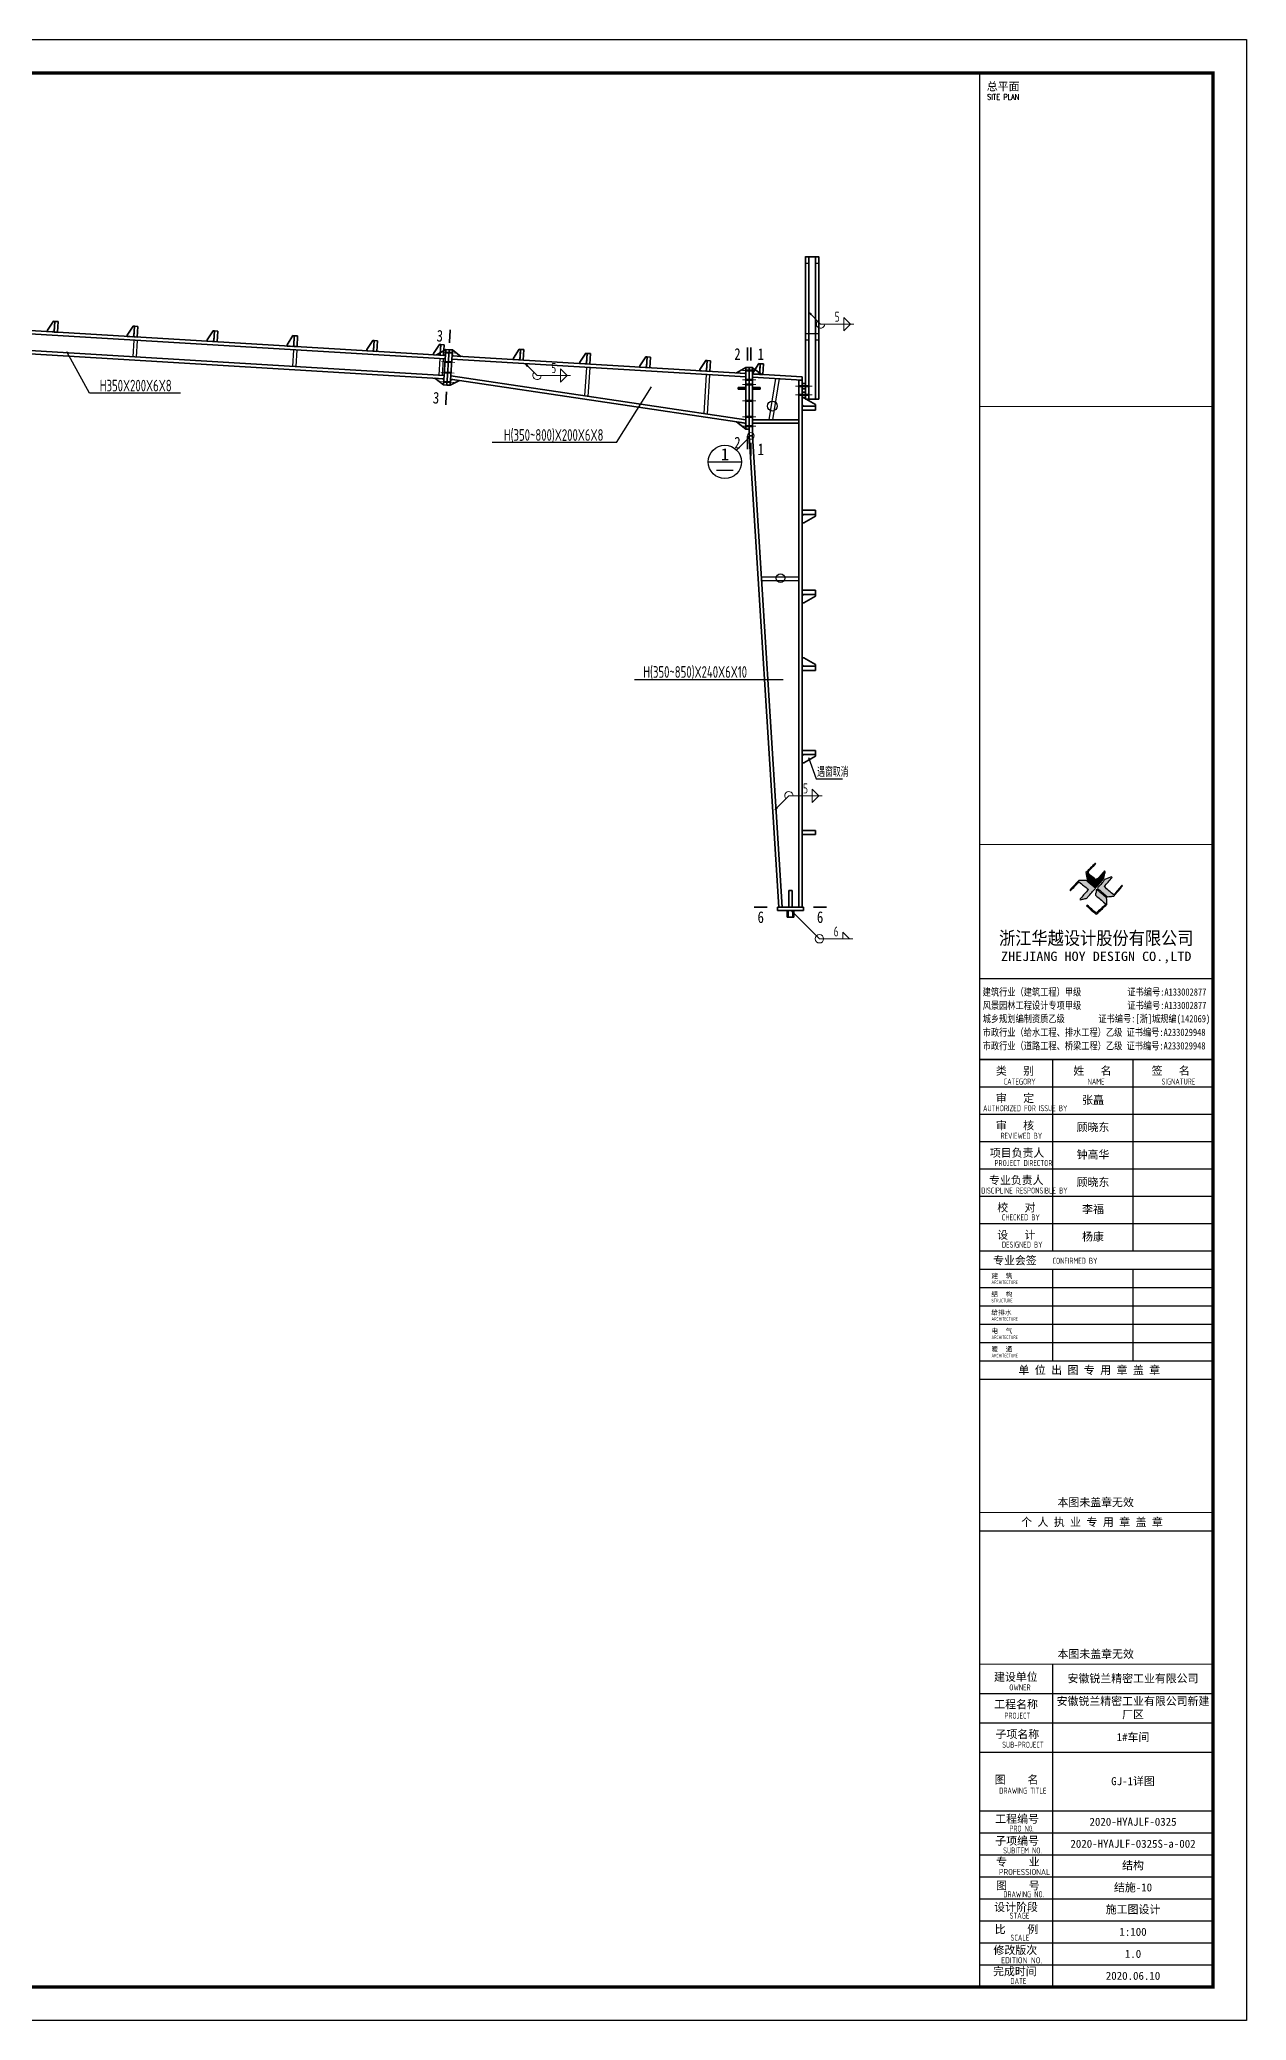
# Model space of a CAD drawing. Extents: x 293620 to 503924, y -252071 to 755100.
# Drawn here: x 445534 to 481726, y -113816 to -54416 of the extents above; entities that cross this region are included whole.
import ezdxf
from ezdxf.enums import TextEntityAlignment as Align

# ---------------------------------------------------------------- set-up
doc = ezdxf.new("R2010")
doc.units = 0
doc.header["$LTSCALE"] = 1000
doc.header["$MEASUREMENT"] = 0
for name, color, linetype, lineweight in [('10', 7, 'Continuous', 35), ('114', 2, 'Continuous', 18), ('116', 1, 'Continuous', 35), ('12', 2, 'Continuous', 35), ('14', 2, 'Continuous', 35), ('墙线__粗线', 7, 'Continuous', 18), ('焊缝标注', 9, 'Continuous', 18), ('索引符号标注', 9, 'Continuous', 18), ('钢板标注', 9, 'Continuous', 18)]:
    doc.layers.add(name, color=color, linetype=linetype, lineweight=lineweight)
for name, color, linetype in [('3T_WOOD', 21, 'Continuous'), ('BALCONY', 6, 'Continuous'), ('PUB_TITLE', 171, 'Continuous'), ('TK', 4, 'Continuous')]:
    doc.layers.add(name, color=color, linetype=linetype)
doc.styles.add('-宋体', font='', dxfattribs={"width": 0.8})
doc.styles.add('FromPkpm', font='Pkpmeng', dxfattribs={"width": 0.7, "bigfont": 'hztxt'})
doc.styles.add('HT', font='simhei.ttf', dxfattribs={"width": 0.8})
doc.styles.add('ROMANS', font='romans__.ttf', dxfattribs={"width": 0.65, "height": 231.275})
doc.styles.add('TSSD_Dimension', font='Tssdeng.shx', dxfattribs={"width": 0.7, "bigfont": 'hztxt.shx'})
doc.styles.add('TSSD_REIN', font='tssdeng.shx', dxfattribs={"width": 0.7, "bigfont": 'tssdchn.shx'})
doc.styles.add('图框', font='')
doc.styles.add('图框字体', font='', dxfattribs={"width": 0.8})
doc.styles.add('图签宋体', font='', dxfattribs={"height": 300})
doc.styles.add('图签黑体', font='simhei.ttf', dxfattribs={"height": 550})
doc.styles.get('-宋体').set_extended_font_data('SimSun')
doc.styles.get('图框').set_extended_font_data('SimSun')
doc.styles.get('图框字体').set_extended_font_data('NSimSun')
doc.styles.get('图签宋体').set_extended_font_data('NSimSun')

# ---------------------------------------------------------------- blocks, each defined once
blk = doc.blocks.new('Q321QS4A234223')
at = {"layer": '12', "lineweight": 35, "ltscale": 100}
for p, q in [((418796, 108127), (418696, 108121)), ((418696, 108121), (418715, 107802)), ((418815, 107808), (418796, 108127)), ((421191, 108271), (421092, 108265)), ((421092, 108265), (421111, 107946)), ((421211, 107952), (421191, 108271)), ((423587, 108415), (423487, 108409)), ((423487, 108409), (423506, 108089)), ((423606, 108095), (423587, 108415)), ((425983, 108558), (425883, 108553)), ((425883, 108553), (425902, 108233)), ((425902, 108233), (426002, 108239)), ((426002, 108239), (425983, 108558)), ((409213, 107552), (409113, 107546)), ((409113, 107546), (409132, 107227)), ((409232, 107233), (409213, 107552)), ((411609, 107696), (411509, 107690)), ((411509, 107690), (411528, 107371)), ((411628, 107377), (411609, 107696)), ((414004, 107840), (413904, 107834)), ((413904, 107834), (413924, 107514)), ((413924, 107514), (414023, 107520)), ((414023, 107520), (414004, 107840)), ((416400, 107984), (416300, 107978)), ((416300, 107978), (416319, 107658)), ((416319, 107658), (416419, 107664)), ((416419, 107664), (416400, 107984)), ((418715, 107802), (418815, 107808)), ((421111, 107946), (421211, 107952)), ((423506, 108089), (423606, 108095)), ((399630, 106977), (399530, 106971)), ((399530, 106971), (399549, 106652)), ((399649, 106658), (399630, 106977)), ((402026, 107121), (401926, 107115)), ((401926, 107115), (401945, 106796)), ((402045, 106802), (402026, 107121)), ((404422, 107265), (404322, 107259)), ((404322, 107259), (404341, 106939)), ((404341, 106939), (404441, 106945)), ((404441, 106945), (404422, 107265)), ((406817, 107409), (406717, 107403)), ((406717, 107403), (406737, 107083)), ((406737, 107083), (406836, 107089)), ((406836, 107089), (406817, 107409)), ((409132, 107227), (409232, 107233)), ((411528, 107371), (411628, 107377)), ((389049, 106342), (388949, 106336)), ((388949, 106336), (388969, 106017)), ((389068, 106023), (389049, 106342)), ((390846, 106450), (390746, 106444)), ((390746, 106444), (390765, 106125)), ((390865, 106131), (390846, 106450)), ((392842, 106570), (392743, 106564)), ((392743, 106564), (392762, 106245)), ((392862, 106251), (392842, 106570)), ((395238, 106714), (395138, 106708)), ((395138, 106708), (395157, 106388)), ((395157, 106388), (395257, 106394)), ((395257, 106394), (395238, 106714)), ((397234, 106834), (397135, 106828)), ((397135, 106828), (397154, 106508)), ((397154, 106508), (397254, 106514)), ((397254, 106514), (397234, 106834)), ((399549, 106652), (399649, 106658)), ((401945, 106796), (402045, 106802)), ((385655, 106139), (385555, 106133)), ((385555, 106133), (385575, 105813)), ((385575, 105813), (385674, 105819)), ((385674, 105819), (385655, 106139)), ((387252, 106235), (387153, 106229)), ((387153, 106229), (387172, 105909)), ((387172, 105909), (387272, 105915)), ((387272, 105915), (387252, 106235)), ((388969, 106017), (389068, 106023)), ((390765, 106125), (390865, 106131)), ((392762, 106245), (392862, 106251))]:
    blk.add_line(p, q, dxfattribs=at)
for points in [[(419012, 107860), (419014, 107820), (418855, 107810), (418812, 107848), (418796, 108127), (418836, 108130)], [(421408, 108004), (421410, 107964), (421250, 107954), (421208, 107992), (421191, 108271), (421231, 108273)], [(423803, 108147), (423806, 108107), (423646, 108098), (423604, 108135), (423587, 108415), (423627, 108417)], [(426199, 108291), (426202, 108251), (426042, 108241), (426000, 108279), (425983, 108558), (426023, 108561)], [(409429, 107285), (409432, 107245), (409272, 107235), (409230, 107273), (409213, 107552), (409253, 107555)], [(411825, 107429), (411827, 107389), (411668, 107379), (411625, 107417), (411609, 107696), (411649, 107698)], [(414221, 107572), (414223, 107532), (414063, 107523), (414021, 107560), (414004, 107840), (414044, 107842)], [(416616, 107716), (416619, 107676), (416459, 107667), (416417, 107704), (416400, 107984), (416440, 107986)], [(399847, 106710), (399849, 106670), (399689, 106660), (399647, 106698), (399630, 106977), (399670, 106980)], [(402242, 106854), (402245, 106814), (402085, 106804), (402043, 106842), (402026, 107121), (402066, 107123)], [(404638, 106997), (404640, 106957), (404481, 106948), (404438, 106985), (404422, 107265), (404461, 107267)], [(407034, 107141), (407036, 107101), (406876, 107092), (406834, 107129), (406817, 107409), (406857, 107411)], [(389266, 106075), (389268, 106035), (389108, 106025), (389066, 106063), (389049, 106342), (389089, 106345)], [(391062, 106183), (391065, 106143), (390905, 106133), (390863, 106171), (390846, 106450), (390886, 106453)], [(393059, 106303), (393061, 106263), (392901, 106253), (392859, 106291), (392842, 106570), (392882, 106572)], [(395454, 106446), (395457, 106406), (395297, 106397), (395255, 106434), (395238, 106714), (395278, 106716)], [(397451, 106566), (397453, 106526), (397294, 106517), (397251, 106554), (397234, 106834), (397274, 106836)], [(385872, 105871), (385874, 105831), (385714, 105822), (385672, 105859), (385655, 106139), (385695, 106141)], [(387469, 105967), (387471, 105927), (387311, 105918), (387269, 105955), (387252, 106235), (387292, 106237)]]:
    blk.add_lwpolyline(points, close=True, dxfattribs=at)
at = {"layer": '3T_WOOD'}
for points in [[(418721, 107702), (418765, 106963)], [(418821, 107708), (418866, 106960)], [(423512, 107990), (423581, 106840)], [(423612, 107996), (423681, 106846)], [(409138, 107126), (409168, 106628)], [(409238, 107132), (409268, 106634)], [(413930, 107414), (413960, 106915)], [(414029, 107420), (414059, 106921)], [(399556, 106551), (399585, 106053)], [(399655, 106557), (399685, 106059)], [(404347, 106838), (404377, 106340)], [(404447, 106844), (404477, 106346)], [(387178, 105808), (387249, 104627)], [(387278, 105814), (387348, 104641)], [(390771, 106023), (390823, 105160)], [(390871, 106029), (390923, 105175)], [(395163, 106287), (395193, 105789)], [(395263, 106293), (395293, 105795)]]:
    blk.add_lwpolyline(points, dxfattribs=at)
blk = doc.blocks.new('A$C053D6479')
at = {"layer": 'PUB_TITLE'}
h = blk.add_hatch(color=256, dxfattribs=at)
h.dxf.hatch_style = 1
edge = h.paths.add_edge_path()
edge.add_spline(control_points=[(1026, 827), (1105, 920), (1188, 1008), (1266, 1102)], knot_values=[13, 13, 13, 13, 14, 14, 14, 14], degree=3, periodic=0)
edge.add_spline(control_points=[(1266, 1102), (1258, 1111), (1249, 1119), (1239, 1116)], knot_values=[12, 12, 12, 12, 13, 13, 13, 13], degree=3, periodic=0)
edge.add_spline(control_points=[(1239, 1116), (1210, 1107), (1179, 1092), (1144, 1077)], knot_values=[11, 11, 11, 11, 12, 12, 12, 12], degree=3, periodic=0)
edge.add_spline(control_points=[(1144, 1077), (1109, 1063), (1069, 1053), (1047, 1038)], knot_values=[10, 10, 10, 10, 11, 11, 11, 11], degree=3, periodic=0)
edge.add_spline(control_points=[(1047, 1038), (1028, 1026), (1007, 992), (991, 972)], knot_values=[9, 9, 9, 9, 10, 10, 10, 10], degree=3, periodic=0)
edge.add_spline(control_points=[(991, 972), (942, 913), (899, 868), (849, 810)], knot_values=[8, 8, 8, 8, 9, 9, 9, 9], degree=3, periodic=0)
edge.add_spline(control_points=[(849, 810), (842, 801), (822, 776), (822, 775)], knot_values=[7, 7, 7, 7, 8, 8, 8, 8], degree=3, periodic=0)
edge.add_spline(control_points=[(822, 775), (823, 771), (848, 752), (859, 744)], knot_values=[6, 6, 6, 6, 7, 7, 7, 7], degree=3, periodic=0)
edge.add_spline(control_points=[(859, 744), (949, 670), (1035, 592), (1122, 521)], knot_values=[5, 5, 5, 5, 6, 6, 6, 6], degree=3, periodic=0)
edge.add_spline(control_points=[(1122, 521), (1153, 527), (1185, 530), (1217, 533)], knot_values=[4, 4, 4, 4, 5, 5, 5, 5], degree=3, periodic=0)
edge.add_spline(control_points=[(1217, 533), (1246, 535), (1293, 532), (1316, 542)], knot_values=[3, 3, 3, 3, 4, 4, 4, 4], degree=3, periodic=0)
edge.add_spline(control_points=[(1316, 542), (1327, 547), (1338, 565), (1349, 579)], knot_values=[2, 2, 2, 2, 3, 3, 3, 3], degree=3, periodic=0)
edge.add_spline(control_points=[(1349, 579), (1423, 670), (1507, 759), (1572, 848)], knot_values=[1, 1, 1, 1, 2, 2, 2, 2], degree=3, periodic=0)
edge.add_spline(control_points=[(1572, 848), (1564, 852), (1561, 861), (1551, 862)], knot_values=[0, 0, 0, 0, 1, 1, 1, 1], degree=3, periodic=0)
edge.add_spline(control_points=[(1551, 862), (1469, 769), (1393, 671), (1310, 579)], knot_values=[15, 15, 15, 15, 16, 16, 16, 16], degree=3, periodic=0)
edge.add_spline(control_points=[(1310, 579), (1216, 662), (1118, 742), (1026, 827)], knot_values=[14, 14, 14, 14, 15, 15, 15, 15], degree=3, periodic=0)
at = {"layer": 'TK'}
h = blk.add_hatch(color=256, dxfattribs=at)
h.dxf.hatch_style = 2
edge = h.paths.add_edge_path()
edge.add_spline(control_points=[(728, 856), (728, 856), (728, 856), (719, 864), (651, 922), (580, 978), (514, 1036), (509, 1106), (488, 1176), (479, 1247), (570, 1343), (663, 1436), (758, 1526), (764, 1523), (768, 1518), (774, 1515), (693, 1422), (599, 1343), (520, 1249), (607, 1171), (698, 1096), (789, 1021), (874, 1109), (950, 1206), (1031, 1298), (1066, 1286), (1054, 1262), (1045, 1224), (1036, 1188), (1031, 1158), (1024, 1121), (1020, 1104), (1017, 1085), (1012, 1071), (1004, 1052), (976, 1026), (956, 1003), (906, 946), (866, 899), (814, 839), (806, 829), (789, 806), (787, 806), (777, 804), (728, 856)], knot_values=[0, 0, 0, 0, 0.005, 0.01, 1, 1, 1, 2, 2, 2, 3, 3, 3, 4, 4, 4, 5, 5, 5, 6, 6, 6, 7, 7, 7, 8, 8, 8, 9, 9, 9, 10, 10, 10, 11, 11, 11, 12, 12, 12, 13, 13, 13, 14, 14, 14, 14], degree=3, periodic=0)
h = blk.add_hatch(color=256, dxfattribs=at)
h.dxf.hatch_style = 2
edge = h.paths.add_edge_path()
edge.add_spline(control_points=[(366, 894), (366, 894), (366, 894), (270, 970), (183, 883), (101, 791), (16, 703), (-18, 714), (9, 735), (28, 755), (103, 838), (192, 930), (266, 1005), (319, 1009), (387, 1005), (442, 1007), (456, 1008), (472, 1011), (485, 1007), (507, 1000), (534, 967), (555, 949), (624, 891), (699, 833), (760, 773), (689, 691), (614, 604), (539, 517), (529, 505), (516, 487), (506, 482), (492, 475), (469, 472), (452, 467), (416, 456), (383, 448), (342, 438), (323, 433), (297, 422), (293, 440), (291, 452), (313, 470), (322, 480), (400, 566), (477, 652), (553, 736), (460, 815), (366, 894)], knot_values=[0, 0, 0, 0, 0.005, 0.01, 1, 1, 1, 2, 2, 2, 3, 3, 3, 4, 4, 4, 5, 5, 5, 6, 6, 6, 7, 7, 7, 8, 8, 8, 9, 9, 9, 10, 10, 10, 11, 11, 11, 12, 12, 12, 13, 13, 13, 14, 14, 14, 15, 15, 15, 15], degree=3, periodic=0)
h = blk.add_hatch(color=256, dxfattribs=at)
h.dxf.hatch_style = 2
edge = h.paths.add_edge_path()
edge.add_spline(control_points=[(511, 261), (511, 261), (511, 261), (516, 267), (609, 192), (696, 111), (785, 33), (883, 118), (977, 208), (1070, 298), (992, 373), (892, 456), (803, 534), (791, 544), (768, 561), (766, 569), (761, 588), (776, 634), (780, 655), (785, 690), (788, 721), (795, 746), (897, 661), (998, 576), (1097, 490), (1100, 425), (1106, 361), (1107, 294), (1018, 207), (925, 121), (830, 33), (818, 21), (800, 0), (787, 0), (768, -1), (725, 49), (712, 60), (662, 103), (616, 143), (568, 186), (545, 207), (518, 224), (499, 250), (501, 259), (511, 261)], knot_values=[0, 0, 0, 0, 0.005, 0.01, 1, 1, 1, 2, 2, 2, 3, 3, 3, 4, 4, 4, 5, 5, 5, 6, 6, 6, 7, 7, 7, 8, 8, 8, 9, 9, 9, 10, 10, 10, 11, 11, 11, 12, 12, 12, 13, 13, 13, 14, 14, 14, 14], degree=3, periodic=0)
for points, knots in [([(1031, 1298), (1066, 1286), (1054, 1262), (1045, 1224), (1036, 1188), (1031, 1158), (1024, 1121), (1020, 1104), (1017, 1085), (1012, 1071), (1004, 1052), (976, 1026), (956, 1003), (906, 946), (866, 899), (814, 839), (806, 829), (789, 806), (787, 806), (777, 804), (728, 856), (719, 864), (651, 922), (580, 978), (514, 1036), (509, 1106), (488, 1176), (479, 1247), (570, 1343), (663, 1436), (758, 1526), (764, 1523), (768, 1518), (774, 1515), (693, 1422), (599, 1343), (520, 1249), (607, 1171), (698, 1096), (789, 1021), (874, 1109), (950, 1206), (1031, 1298)], [0, 0, 0, 0, 1, 1, 1, 2, 2, 2, 3, 3, 3, 4, 4, 4, 5, 5, 5, 6, 6, 6, 7, 7, 7, 8, 8, 8, 9, 9, 9, 10, 10, 10, 11, 11, 11, 12, 12, 12, 13, 13, 13, 14, 14, 14, 14]), ([(555, 949), (624, 891), (699, 833), (760, 773), (689, 691), (614, 604), (539, 517), (529, 505), (516, 487), (506, 482), (492, 475), (469, 472), (452, 467), (416, 456), (383, 448), (342, 438), (323, 433), (297, 422), (293, 440), (291, 452), (313, 470), (322, 480), (400, 566), (477, 652), (553, 736), (460, 815), (366, 894), (270, 970), (183, 883), (101, 791), (16, 703), (-18, 714), (9, 735), (28, 755), (103, 838), (192, 930), (266, 1005), (319, 1009), (387, 1005), (442, 1007), (456, 1008), (472, 1011), (485, 1007), (507, 1000), (534, 967), (555, 949)], [0, 0, 0, 0, 1, 1, 1, 2, 2, 2, 3, 3, 3, 4, 4, 4, 5, 5, 5, 6, 6, 6, 7, 7, 7, 8, 8, 8, 9, 9, 9, 10, 10, 10, 11, 11, 11, 12, 12, 12, 13, 13, 13, 14, 14, 14, 15, 15, 15, 15]), ([(1097, 490), (1100, 425), (1106, 361), (1107, 294), (1018, 207), (925, 121), (830, 33), (818, 21), (800, 0), (787, 0), (768, -1), (725, 49), (712, 60), (662, 103), (616, 143), (568, 186), (545, 207), (518, 224), (499, 250), (501, 259), (511, 261), (516, 267), (609, 192), (696, 111), (785, 33), (883, 118), (977, 208), (1070, 298), (992, 373), (892, 456), (803, 534), (791, 544), (768, 561), (766, 569), (761, 588), (776, 634), (780, 655), (785, 690), (788, 721), (795, 746), (897, 661), (998, 576), (1097, 490)], [0, 0, 0, 0, 1, 1, 1, 2, 2, 2, 3, 3, 3, 4, 4, 4, 5, 5, 5, 6, 6, 6, 7, 7, 7, 8, 8, 8, 9, 9, 9, 10, 10, 10, 11, 11, 11, 12, 12, 12, 13, 13, 13, 14, 14, 14, 14]), ([(1551, 862), (1561, 861), (1564, 852), (1572, 848), (1507, 759), (1423, 670), (1349, 579), (1338, 565), (1327, 547), (1316, 542), (1293, 532), (1246, 535), (1217, 533), (1185, 530), (1153, 527), (1122, 521), (1035, 592), (949, 670), (859, 744), (848, 752), (823, 771), (822, 775), (822, 776), (842, 801), (849, 810), (899, 868), (942, 913), (991, 972), (1007, 992), (1028, 1026), (1047, 1038), (1069, 1053), (1109, 1063), (1144, 1077), (1179, 1092), (1210, 1107), (1239, 1116), (1249, 1119), (1258, 1111), (1266, 1102), (1188, 1008), (1105, 920), (1026, 827), (1118, 742), (1216, 662), (1310, 579), (1393, 671), (1469, 769), (1551, 862)], [0, 0, 0, 0, 1, 1, 1, 2, 2, 2, 3, 3, 3, 4, 4, 4, 5, 5, 5, 6, 6, 6, 7, 7, 7, 8, 8, 8, 9, 9, 9, 10, 10, 10, 11, 11, 11, 12, 12, 12, 13, 13, 13, 14, 14, 14, 15, 15, 15, 16, 16, 16, 16])]:
    blk.add_open_spline(points, degree=3, knots=knots, dxfattribs=at)
blk = doc.blocks.new('GeYuanFrame_61308457', base_point=(20.09, 4.53))
at = {"layer": 'PUB_TITLE'}
for points in [[(1013.09, 235.33), (1013.09, 292.73)], [(1037.09, 235.33), (1037.09, 292.73)], [(1013.09, 202.33), (1013.09, 229.83)], [(1037.09, 202.33), (1037.09, 229.83)], [(1013.09, 14.53), (1013.09, 111.33)]]:
    blk.add_lwpolyline(points, dxfattribs=at)
at = {"layer": 'TK'}
for p, q in [((991.09, 316.93), (1061.09, 316.93)), ((991.09, 284.53), (1061.09, 284.53)), ((991.09, 276.33), (1061.09, 276.33)), ((991.09, 268.13), (1061.09, 268.13)), ((991.09, 259.93), (1061.09, 259.93)), ((991.09, 251.73), (1061.09, 251.73)), ((991.09, 243.53), (1061.09, 243.53)), ((991.09, 235.33), (1061.09, 235.33)), ((991.09, 235.33), (1061.09, 235.33)), ((991.09, 102.53), (1061.09, 102.53)), ((991.09, 93.73), (1061.09, 93.73)), ((991.09, 84.93), (1013.09, 84.93)), ((991.09, 84.93), (1061.09, 84.93)), ((991.09, 67.37), (1061.09, 67.37)), ((991.09, 67.33), (1061.09, 67.33)), ((991.09, 60.77), (1061.09, 60.77)), ((991.09, 54.17), (1061.09, 54.17)), ((991.09, 47.57), (1061.09, 47.57)), ((991.09, 40.97), (1061.09, 40.97)), ((991.09, 34.37), (1061.09, 34.37)), ((991.09, 27.77), (1061.09, 27.77)), ((991.09, 21.17), (1061.09, 21.17)), ((991.09, 14.53), (1061.09, 14.53))]:
    blk.add_line(p, q, dxfattribs=at)
blk.add_lwpolyline([(20.09, 4.53), (20.09, 598.53), (1071.09, 598.53), (1071.09, 4.53)], close=True, dxfattribs=at)
at = {"layer": 'TK', "const_width": 1}
blk.add_lwpolyline([(45.09, 588.53), (1061.09, 588.53), (1061.09, 14.53), (45.09, 14.53)], close=True, dxfattribs=at)
at = {"layer": 'TK'}
for points, const_width in [([(991.09, 588.53), (991.09, 14.53)], 0.4), ([(991.09, 488.5), (1061.09, 488.5)], 0.35), ([(991.09, 357.14), (1061.09, 357.14)], 0.35), ([(991.09, 292.73), (1061.09, 292.73)], 0.35), ([(991.09, 292.73), (1061.09, 292.73)], 0.35), ([(991.09, 235.33), (1061.09, 235.33)], 0.35), ([(991.09, 202.33), (1061.09, 202.33)], 0.35), ([(991.09, 156.83), (1061.09, 156.83)], 0.35), ([(991.09, 111.33), (1061.09, 111.33)], 0.35), ([(991.09, 67.37), (1061.09, 67.37)], 0.35)]:
    blk.add_lwpolyline(points, dxfattribs=dict(at, const_width=const_width))
for points in [[(991.09, 292.73), (1061.09, 292.73)], [(991.09, 235.33), (1061.09, 235.33)], [(991.09, 229.83), (1061.09, 229.83)], [(991.09, 224.33), (1061.09, 224.33)], [(991.09, 218.83), (1061.09, 218.83)], [(991.09, 213.33), (1061.09, 213.33)], [(991.09, 207.83), (1061.09, 207.83)], [(991.09, 202.33), (1061.09, 202.33)], [(991.09, 196.83), (1061.09, 196.83)], [(991.09, 151.33), (1061.09, 151.33)]]:
    blk.add_lwpolyline(points, dxfattribs=at)
at = {"layer": 'PUB_TITLE', "xscale": 0.01000000000021828, "yscale": 0.01000000000021828, "zscale": 0.01}
blk.add_blockref('A$C053D6479', (1018.19, 336.27), dxfattribs=at)
at = {"layer": 'TK', "style": '图签宋体'}
for s, height, p in [('总平面', 2.4, (993.23, 583.28)), ('类   别', 2.4, (995.97, 288.09)), ('姓   名', 2.4, (1019.2, 288.09)), ('签   名', 2.4, (1042.68, 288.09)), ('审   定', 2.4, (995.97, 279.89)), ('审   核', 2.4, (995.97, 271.69)), ('项目负责人', 2.4, (994.13, 263.49)), ('专业负责人', 2.4, (993.89, 255.29)), ('校   对', 2.4, (996.38, 247.09)), ('设   计', 2.4, (996.36, 238.89)), ('专业会签', 2.4, (995.12, 231.24)), ('建  筑', 1.44, (994.61, 227.11)), ('结  构', 1.44, (994.61, 221.61)), ('给排水', 1.44, (994.61, 216.11)), ('电  气', 1.44, (994.61, 210.61)), ('暖  通', 1.44, (994.61, 205.11)), ('单 位 出 图 专 用 章 盖 章', 2.4, (1002.72, 198.35)), ('本图未盖章无效', 2.4, (1014.43, 158.7)), ('个 人 执 业 专 用 章 盖 章', 2.4, (1003.52, 152.77)), ('本图未盖章无效', 2.4, (1014.43, 113.2)), ('建设单位', 2.4, (995.39, 106.33)), ('工程名称', 2.4, (995.47, 98.12)), ('子项名称', 2.4, (995.85, 89.14)), ('图    名', 2.4, (995.63, 75.5)), ('工程编号', 2.4, (995.77, 63.77)), ('子项编号', 2.4, (995.77, 57.19)), ('专    业', 2.4, (996.01, 50.88)), ('图    号', 2.4, (996.02, 43.77)), ('设计阶段', 2.4, (995.45, 37.32)), ('比    例', 2.4, (995.59, 30.63)), ('修改版次', 2.4, (995.24, 24.41)), ('完成时间', 2.4, (995.11, 18.02))]:
    blk.add_text(s, height=height, dxfattribs=at).set_placement(p)
at = {"layer": 'TK'}
for s, height, style, width, p in [('SITE PLAN', 1.697, 'ROMANS', 0.76, (993.35, 580.49)), ('建筑行业（建筑工程）甲级           证书编号:A133002877', 2.2, '-宋体', 0.8, (992, 311.83)), ('风景园林工程设计专项甲级           证书编号:A133002877', 2.2, '-宋体', 0.8, (992, 307.81)), ('城乡规划编制资质乙级        证书编号:[浙]城规编(142069)', 2.2, '-宋体', 0.8, (992, 303.82)), ('市政行业（给水工程、排水工程）乙级 证书编号:A233029948', 2.2, '-宋体', 0.8, (992, 299.74)), ('市政行业（道路工程、桥梁工程）乙级 证书编号:A233029948', 2.2, '-宋体', 0.8, (992, 295.69)), ('CATEGORY', 1.8, 'TSSD_REIN', 0.7, (998.32, 285.17)), ('NAME', 1.8, 'TSSD_REIN', 0.7, (1023.51, 285.17)), ('SIGNATURE', 1.8, 'TSSD_REIN', 0.7, (1045.66, 285.17)), ('AUTHORIZED FOR ISSUE BY', 1.8, 'TSSD_REIN', 0.7, (992.12, 277.17)), ('REVIEWED BY', 1.8, 'TSSD_REIN', 0.7, (997.36, 268.91)), ('PROJECT DIRECTOR', 1.8, 'TSSD_REIN', 0.7, (995.55, 260.74)), ('DISCIPLINE RESPONSIBLE BY', 1.8, 'TSSD_REIN', 0.7, (991.57, 252.48)), ('CHECKED BY', 1.8, 'TSSD_REIN', 0.7, (997.75, 244.44)), ('DESIGNED BY', 1.8, 'TSSD_REIN', 0.7, (997.76, 236.27)), ('CONFIRMED BY', 1.8, 'TSSD_REIN', 0.7, (1012.94, 231.42)), ('ARCHITECTURE', 1.08, 'TSSD_REIN', 0.7, (994.65, 225.34)), ('STRUCTURE', 1.08, 'TSSD_REIN', 0.7, (994.65, 219.84)), ('ARCHITECTURE', 1.08, 'TSSD_REIN', 0.7, (994.65, 214.34)), ('ARCHITECTURE', 1.08, 'TSSD_REIN', 0.7, (994.65, 208.84)), ('ARCHITECTURE', 1.08, 'TSSD_REIN', 0.7, (994.65, 203.34)), ('OWNER', 1.8, 'TSSD_REIN', 0.7, (999.98, 103.48)), ('PROJECT', 1.8, 'TSSD_REIN', 0.7, (998.52, 95.02)), ('SUB-PROJECT', 1.8, 'TSSD_REIN', 0.7, (997.86, 86.3)), ('DRAWING TITLE', 1.8, 'TSSD_REIN', 0.7, (996.97, 72.53)), ('PRO N0.', 1.8, 'TSSD_REIN', 0.7, (1000.01, 61.15)), ('SUBITEM NO.', 1.8, 'TSSD_REIN', 0.7, (998.15, 54.58)), ('PROFESSIONAL', 1.8, 'TSSD_REIN', 0.8, (996.88, 48.15)), ('DRAWING NO.', 1.8, 'TSSD_REIN', 0.7, (998.19, 41.45)), ('STAGE', 1.8, 'TSSD_REIN', 0.7, (1000.09, 35.03)), ('SCALE', 1.8, 'TSSD_REIN', 0.7, (1000.38, 28.42)), ('EDITION NO.', 1.8, 'TSSD_REIN', 0.8, (997.53, 21.64)), ('DATE', 1.8, 'TSSD_REIN', 0.7, (1000.33, 15.45))]:
    blk.add_text(s, height=height, dxfattribs=dict(at, style=style, width=width)).set_placement(p)
for s, height, style, width, p in [('浙江华越设计股份有限公司', 3.96, 'HT', 0.9, (1026.07, 329.16)), ('ZHEJIANG HOY DESIGN CO.,LTD', 2.8, '图签黑体', 1.11, (1026.06, 323.29))]:
    blk.add_text(s, height=height, dxfattribs=dict(at, style=style, width=width)).set_placement(p, align=Align.MIDDLE)
at = {"layer": 'TK', "char_height": 2.4, "attachment_point": 5, "style": '图签宋体'}
for s, insert, width in [('张矗', (1025.09, 280.4), 24), ('顾晓东', (1025.09, 272.23), 24), ('钟高华', (1025.09, 264.03), 24), ('顾晓东', (1025.09, 255.76), 24), ('李福', (1025.09, 247.63), 24), ('杨康', (1025.09, 239.43), 24), ('安徽锐兰精密工业有限公司', (1037.09, 106.93), 48), ('安徽锐兰精密工业有限公司新建厂区', (1037.09, 98.13), 48), ('1#车间', (1037.09, 89.33), 48), ('GJ-1详图', (1037.09, 76.13), 48), ('2020-HYAJLF-0325', (1037.09, 64.07), 48), ('2020-HYAJLF-0325S-a-002', (1037.09, 57.47), 48), ('结构', (1037.09, 50.87), 48), ('结施-10', (1037.09, 44.27), 48), ('施工图设计', (1037.09, 37.67), 48), ('1:100', (1037.09, 31.07), 48), ('1.0', (1037.09, 24.47), 48), ('2020.06.10', (1037.09, 17.88), 48)]:
    blk.add_mtext(s, dxfattribs=dict(at, insert=insert, width=width))
blk = doc.blocks.new('w453w53')
at = {"layer": '12', "color": 4}
for p, q in [((473598, 1381074, -5700), (474078, 1381074, -5700)), ((473598, 1380924, -5700), (473598, 1381074, -5700)), ((473598, 1381074, -5700), (474078, 1381074, -5700)), ((474078, 1381074, -5700), (474078, 1380925, -5700)), ((473598, 1380924, -5700), (473598, 1380864, -5700)), ((473598, 1380864, -5700), (474019, 1380624, -5700)), ((474078, 1380865, -5700), (474018, 1380924, -5700)), ((474019, 1380624, -5700), (474078, 1380625, -5700)), ((474078, 1380625, -5700), (474078, 1380865, -5700))]:
    blk.add_line(p, q, dxfattribs=at)
at = {"layer": '12', "color": 4, "elevation": -5700}
blk.add_lwpolyline([(474078, 1380925), (473598, 1380925)], dxfattribs=at)

msp = doc.modelspace()

# ---------------------------------------------------------------- hatches: boundary and pattern name
at = {"layer": '焊缝标注'}
for points in [[(468601.2, -62592.2), (468661, -62673.7), (468682.3, -62652.5)], [(460099.6, -64132.7), (460159.5, -64214.2), (460180.8, -64193)], [(467579.1, -77515.8), (467660.5, -77455.8), (467639.3, -77434.6)], [(468076.2, -80530.6), (468136, -80612.1), (468157.3, -80590.9)]]:
    msp.add_hatch(color=256, dxfattribs=at).paths.add_polyline_path(points)

# ---------------------------------------------------------------- linework, layer by layer
at = {"color": 3, "lineweight": 35, "ltscale": 100}
for p, q in [((468501.2, -65193.8), (468501.2, -60930.6)), ((468501.2, -60930.6), (468601.2, -60930.6)), ((468501.2, -60930.6), (468901.2, -60930.6)), ((468601.2, -65193.8), (468601.2, -60930.6)), ((468801.2, -65193.8), (468801.2, -60930.6)), ((468801.2, -60930.6), (468901.2, -60930.6)), ((468901.2, -65193.8), (468901.2, -60930.6)), ((437094.8, -62752.4), (457695.5, -63988.4)), ((437100.8, -62652.6), (457701.5, -63888.6)), ((437058.9, -63351.3), (457659.6, -64587.4)), ((437064.9, -63251.5), (457665.6, -64487.5)), ((457895.2, -64000.4), (466713, -64529.5)), ((457901.2, -63900.6), (466713, -64429.3)), ((457859.2, -64599.3), (466713, -65921.3)), ((457865.3, -64499.1), (466713, -65820.1)), ((468301, -80430.6), (468301, -64624.8)), ((468401.2, -64630.8), (468301, -64624.8)), ((468401.2, -80430.6), (468401.2, -64630.8)), ((468501.2, -65193.8), (468901.2, -65193.8)), ((467701.2, -80430.6), (466813, -66301.3)), ((466913, -66301.3), (466813, -66301.3)), ((467801.2, -80430.6), (466913, -66301.3))]:
    msp.add_line(p, q, dxfattribs=at)
at = {"const_width": 37.7}
for points in [[(468801.2, -61124.4), (468901.2, -61124.4), (468901.2, -60930.6), (468501.2, -60930.6), (468501.2, -61124.4), (468598.5, -61124.4)], [(468801.2, -63424.4), (468901.2, -63424.4), (468901.2, -63230.6), (468501.2, -63230.6), (468501.2, -63424.4), (468598.5, -63424.4)]]:
    msp.add_lwpolyline(points, dxfattribs=at)
at = {"color": 6}
msp.add_lwpolyline([(468590.3, -75944.8), (468821.4, -76583), (469609.2, -76583)], dxfattribs=at)
at = {"layer": '10', "lineweight": 35, "ltscale": 100, "const_width": 50}
for points in [[(457848.1, -63116), (457824.1, -63515.3)], [(466763, -63644.9), (466763, -64044.9)], [(466863, -63644.9), (466863, -64044.9)], [(457712.6, -65374), (457736.5, -64974.7)], [(466763, -66701.3), (466763, -66301.3)], [(466863, -66901.3), (466863, -66501.3)], [(466961.2, -80430.6), (467361.2, -80430.6)], [(469141.2, -80430.6), (468741.2, -80430.6)]]:
    msp.add_lwpolyline(points, dxfattribs=at)
at = {"layer": '114', "lineweight": 18, "ltscale": 100}
for p, q in [((457590.3, -64072.3), (457989.6, -64096.3)), ((457607.1, -63792.8), (458006.4, -63816.8)), ((457554.4, -64671.2), (457953.7, -64695.2)), ((457571.2, -64391.7), (457970.4, -64415.7)), ((466613, -64339.3), (467013, -64339.3)), ((466613, -64619.5), (467013, -64619.5)), ((466613, -64759.5), (467013, -64759.5)), ((466613, -65245.5), (467013, -65245.5)), ((468201.2, -64810.8), (468701.2, -64810.8)), ((468201.2, -65070.8), (468701.2, -65070.8)), ((466613, -65730.1), (467013, -65730.1)), ((466613, -66011.3), (467013, -66011.3))]:
    msp.add_line(p, q, dxfattribs=at)
at = {"layer": '114', "color": 1, "lineweight": 70, "ltscale": 100}
for p, q in [((457690.1, -64078.3), (457889.8, -64090.3)), ((457706.9, -63798.8), (457906.6, -63810.8)), ((457654.2, -64677.2), (457853.8, -64689.2)), ((457671, -64397.7), (457870.6, -64409.7)), ((466713, -64339.3), (466913, -64339.3)), ((466713, -64619.5), (466913, -64619.5)), ((466713, -64759.5), (466913, -64759.5)), ((466713, -65245.5), (466913, -65245.5)), ((468301.2, -64810.8), (468601.2, -64810.8)), ((468301.2, -65070.8), (468601.2, -65070.8)), ((466713, -65730.1), (466913, -65730.1)), ((466713, -66011.3), (466913, -66011.3))]:
    msp.add_line(p, q, dxfattribs=at)
at = {"layer": '116', "lineweight": 35, "ltscale": 100}
for p, q in [((467951.2, -80530.6), (467951.2, -80730.6)), ((467951.2, -80730.6), (468151.2, -80730.6)), ((467981.2, -80530.6), (467981.2, -80730.6)), ((468121.2, -80530.6), (468121.2, -80730.6)), ((468151.2, -80530.6), (468151.2, -80730.6))]:
    msp.add_line(p, q, dxfattribs=at)
at = {"layer": '12', "color": 4}
for p, q in [((468801.1, -78130.5), (468401.2, -78130.5)), ((468801.1, -78130.5), (468401.2, -78130.5)), ((468801, -78255.5), (468801.1, -78130.5))]:
    msp.add_line(p, q, dxfattribs=at)
msp.add_lwpolyline([(468401.1, -78255.1), (468801, -78255.1)], dxfattribs=at)
at = {"layer": '14', "lineweight": 35, "ltscale": 100}
for p, q in [((457432, -63872.5), (457712.3, -63708.9)), ((457661.6, -63886.2), (457432, -63872.5)), ((457648.7, -64769), (457712.3, -63708.9)), ((457703.9, -63848.7), (457661.6, -63886.2)), ((457712.3, -63708.9), (457703.9, -63848.7)), ((457712.3, -63708.9), (457812.1, -63714.9)), ((457812.1, -63714.9), (457748.5, -64775)), ((457748.5, -64775), (457812.1, -63714.9)), ((457812.1, -63714.9), (457911.9, -63720.9)), ((457911.9, -63720.9), (457848.3, -64781)), ((457903.6, -63860.7), (457911.9, -63720.9)), ((457941.1, -63903), (457903.6, -63860.7)), ((457911.9, -63720.9), (458170.7, -63916.8)), ((458170.7, -63916.8), (457941.1, -63903)), ((457648.8, -64767), (457390.1, -64571.2)), ((457390.1, -64571.2), (457619.7, -64585)), ((457619.7, -64585), (457657.2, -64627.3)), ((457657.2, -64627.3), (457648.8, -64767)), ((458126.3, -64639.2), (457848.5, -64779)), ((457848.5, -64779), (457856.8, -64639.3)), ((457856.8, -64639.3), (457898.8, -64605.3)), ((457898.8, -64605.3), (458126.3, -64639.2)), ((466433.5, -64412.5), (466713, -64249.3)), ((466673.1, -64426.9), (466433.5, -64412.5)), ((466713, -64389.3), (466673.1, -64426.9)), ((466713, -66101.3), (466713, -64244.9)), ((466713, -64244.9), (466813, -64244.9)), ((466713, -64249.3), (466713, -64389.3)), ((466813, -66301.3), (466813, -64244.9)), ((466813, -64244.9), (466913, -64244.9)), ((466813, -64244.9), (466813, -66101.3)), ((466913, -64244.9), (466913, -66301.3)), ((466913, -64401.3), (466913, -64261.3)), ((466913, -64261.3), (467192.5, -64458.1)), ((466952.9, -64443.7), (466913, -64401.3)), ((466913, -64441.3), (468401.2, -64530.6)), ((466913, -64541.5), (466913, -64441.3)), ((468401.2, -64630.8), (466913, -64541.5)), ((467192.5, -64458.1), (466952.9, -64443.7)), ((468401.2, -64530.6), (468401.2, -64630.8)), ((468501.2, -64730.8), (468401.2, -64730.8)), ((468401.2, -64730.8), (468401.2, -64890.8)), ((468501.2, -64890.8), (468501.2, -64730.8)), ((457748.5, -64775), (457648.7, -64769)), ((457848.3, -64781), (457748.5, -64775)), ((466713, -64849.5), (466483, -64849.5)), ((466483, -64849.5), (466483, -64899.5)), ((466483, -64899.5), (466713, -64899.5)), ((466713, -64899.5), (466713, -64849.5)), ((466913, -64849.5), (467143, -64849.5)), ((466913, -64899.5), (466913, -64849.5)), ((467143, -64899.5), (466913, -64899.5)), ((467143, -64849.5), (467143, -64899.5)), ((468401.2, -64890.8), (468501.2, -64890.8)), ((468501.2, -64990.8), (468401.2, -64990.8)), ((468401.2, -64990.8), (468401.2, -65150.8)), ((468401.2, -65150.8), (468501.2, -65150.8)), ((468501.2, -65150.8), (468501.2, -64990.8)), ((466713, -66101.3), (466436.1, -65879.9)), ((466436.1, -65879.9), (466673.4, -65915.3)), ((466673.4, -65915.3), (466713, -65961.3)), ((466913, -65820.7), (468301, -65820.7)), ((466913, -65920.7), (466913, -65820.7)), ((468301, -65920.7), (466913, -65920.7)), ((468301, -65820.7), (468301, -65920.7)), ((466713, -65961.3), (466713, -66101.3)), ((466813, -66101.3), (466713, -66101.3)), ((466913, -66301.3), (466813, -66301.3)), ((468001.2, -80430.6), (468001.2, -79930.6)), ((468001.2, -79930.6), (468101.2, -79930.6)), ((468101.2, -79930.6), (468101.2, -80430.6)), ((467661.2, -80530.6), (467661.2, -80430.6)), ((467661.2, -80430.6), (468441.2, -80430.6)), ((468441.2, -80530.6), (467661.2, -80530.6)), ((468101.2, -80430.6), (468001.2, -80430.6)), ((468441.2, -80430.6), (468441.2, -80530.6))]:
    msp.add_line(p, q, dxfattribs=at)
at = {"layer": '3T_WOOD'}
for p, q in [((467179, -70530.5), (468301.2, -70530.5)), ((467185.6, -70635.4), (468301.2, -70635.4))]:
    msp.add_line(p, q, dxfattribs=at)
for points in [[(467598.8, -64582.6), (467401.8, -65820.7)], [(467714.1, -64582.6), (467517, -65820.7)]]:
    msp.add_lwpolyline(points, dxfattribs=at)
for centre, radius in [((467509.2, -65404.7), 148.4), ((467752.3, -70566.9), 129.6)]:
    msp.add_circle(centre, radius, dxfattribs=at)
at = {"layer": 'BALCONY'}
for p, q in [((449754.6, -65018.6), (447025.3, -65018.6)), ((462835.9, -66499.4, -3.6), (463886.6, -64831.3)), ((462835.9, -66499.4, -3.6), (459108.8, -66499.4, -3.6)), ((463371.5, -73605.7), (467830.8, -73605.7))]:
    msp.add_line(p, q, dxfattribs=at)
msp.add_lwpolyline([(449754.6, -65018.6), (447025.3, -65018.6), (446354.9, -63779.1)], dxfattribs=at)
at = {"layer": '墙线__粗线', "lineweight": 18, "ltscale": 100}
msp.add_circle((466863, -66301.3), 100, dxfattribs=at)
at = {"layer": '焊缝标注', "lineweight": 18, "ltscale": 100}
for p, q in [((468601.2, -62592.2), (468953.7, -62946.7)), ((468953.7, -62946.7), (469953.7, -62946.7)), ((469653.7, -62746.7), (469853.7, -62946.7)), ((469653.7, -62946.7), (469653.7, -62746.7)), ((469653.7, -63146.7), (469853.7, -62946.7)), ((469653.7, -62946.7), (469653.7, -63146.7)), ((460099.6, -64132.7), (460452.2, -64487.2)), ((460452.2, -64487.2), (461452.2, -64487.2)), ((461152.2, -64287.2), (461352.2, -64487.2)), ((461152.2, -64487.2), (461152.2, -64287.2)), ((461152.2, -64687.2), (461352.2, -64487.2)), ((461152.2, -64487.2), (461152.2, -64687.2)), ((467579.1, -77515.8), (468003.6, -77091.8)), ((468003.6, -77091.8), (469003.6, -77091.8)), ((468703.6, -76891.8), (468903.6, -77091.8)), ((468703.6, -77091.8), (468703.6, -76891.8)), ((468703.6, -77291.8), (468903.6, -77091.8)), ((468703.6, -77091.8), (468703.6, -77291.8)), ((468076.2, -80530.6), (468922.3, -81381.5)), ((469622.3, -81181.5), (469822.3, -81381.5)), ((469622.3, -81381.5), (469622.3, -81181.5)), ((468922.3, -81381.5), (469922.3, -81381.5))]:
    msp.add_line(p, q, dxfattribs=at)
at = {"layer": '焊缝标注', "linetype": 'Continuous'}
for points in [[(468601.2, -62592.2), (468661, -62673.7), (468682.3, -62652.5)], [(460099.6, -64132.7), (460159.5, -64214.2), (460180.8, -64193)], [(467579.1, -77515.8), (467660.5, -77455.8), (467639.3, -77434.6)], [(468076.2, -80530.6), (468136, -80612.1), (468157.3, -80590.9)]]:
    msp.add_lwpolyline(points, close=True, dxfattribs=at)
at = {"layer": '焊缝标注', "lineweight": 18, "ltscale": 100}
msp.add_circle((468922.3, -81381.5), 125, dxfattribs=at)
for centre, start, end in [((468953.7, -62946.7), 134.8405, 0), ((460452.2, -64487.2), 134.8405, 0), ((468003.6, -77091.8), 0, 224.977234)]:
    msp.add_arc(centre, 125, start, end, dxfattribs=at)
at = {"layer": '索引符号标注', "lineweight": 25}
for p, q in [((466792.3, -66372), (466438.7, -66725.5)), ((465585.2, -67079.1), (466585.2, -67079.1)), ((465835.2, -67329.1), (466335.2, -67329.1))]:
    msp.add_line(p, q, dxfattribs=at)
msp.add_circle((466085.2, -67079.1), 500, dxfattribs=at)

# ---------------------------------------------------------------- block references
at = {"extrusion": (0, 0, -1), "xscale": -0.833125002682209, "yscale": 0.8331249952316284, "zscale": -0.8331250001039336, "rotation": 180}
for p in [(-863367.6, 1085076.9, -4748.8), (-863367.6, 1077276.9, -4748.8)]:
    msp.add_blockref('w453w53', p, dxfattribs=at)
at = {"extrusion": (0, 0, -1), "xscale": 0.833125002682209, "yscale": 0.8331249952316284, "zscale": -0.8331250001039336}
for p in [(-863367.6, -1219137.9, -4748.8), (-863367.6, -1221537.9, -4748.8), (-863367.6, -1226337.9, -4748.8)]:
    msp.add_blockref('w453w53', p, dxfattribs=at)
at = {"layer": '3T_WOOD', "xscale": 100, "yscale": 100, "zscale": 100}
msp.add_blockref('GeYuanFrame_61308457', (376626, -113815.5), dxfattribs=at)
at = {"layer": '3T_WOOD', "xscale": -1}
msp.add_blockref('Q321QS4A234223', (852802.3, -170273.6), dxfattribs=at)

# ---------------------------------------------------------------- texts
at = {"layer": '10', "lineweight": 25, "style": '图框字体', "width": 0.8}
for p in [(457536.6, -63297.7), (457425.1, -65156.3)]:
    msp.add_text('3', height=350, rotation=-3.433899, dxfattribs=at).set_placement(p, align=Align.MIDDLE_CENTER)
for s, p in [('2', (466463, -63844.9)), ('1', (467163, -63844.9)), ('2', (466463, -66501.3)), ('1', (467163, -66701.3)), ('6', (467161.2, -80730.6)), ('6', (468941.2, -80730.6))]:
    msp.add_text(s, height=350, dxfattribs=at).set_placement(p, align=Align.MIDDLE_CENTER)
at = {"layer": 'BALCONY', "style": 'TSSD_Dimension', "width": 0.7}
for s, p in [('H350X200X6X8', (448416.5, -64790.6)), ('H(350~800)X200X6X8', (460950.3, -66271.4, -3.6)), ('H(350~850)X240X6X10', (465194.4, -73377.6))]:
    msp.add_text(s, height=350, dxfattribs=at).set_placement(p, align=Align.MIDDLE)
at = {"layer": '焊缝标注', "lineweight": 25, "style": 'FromPkpm', "width": 0.7}
for s, p in [('5', (469453.7, -62876.7)), ('5', (460952.2, -64417.2)), ('5', (468503.6, -77021.8)), ('6', (469422.3, -81311.5))]:
    msp.add_text(s, height=300, dxfattribs=at).set_placement(p, align=Align.CENTER)
at = {"layer": '索引符号标注', "lineweight": 25, "style": '图框'}
msp.add_text('1', height=360, dxfattribs=at).set_placement((466085.2, -67029.1), align=Align.CENTER)
at = {"layer": '钢板标注', "color": 6, "lineweight": 25, "style": 'FromPkpm', "width": 0.58}
msp.add_text('遇窗取消', height=300, dxfattribs=at).set_placement((469321.9, -76523.8), align=Align.CENTER)

doc.saveas('drawing.dxf')
